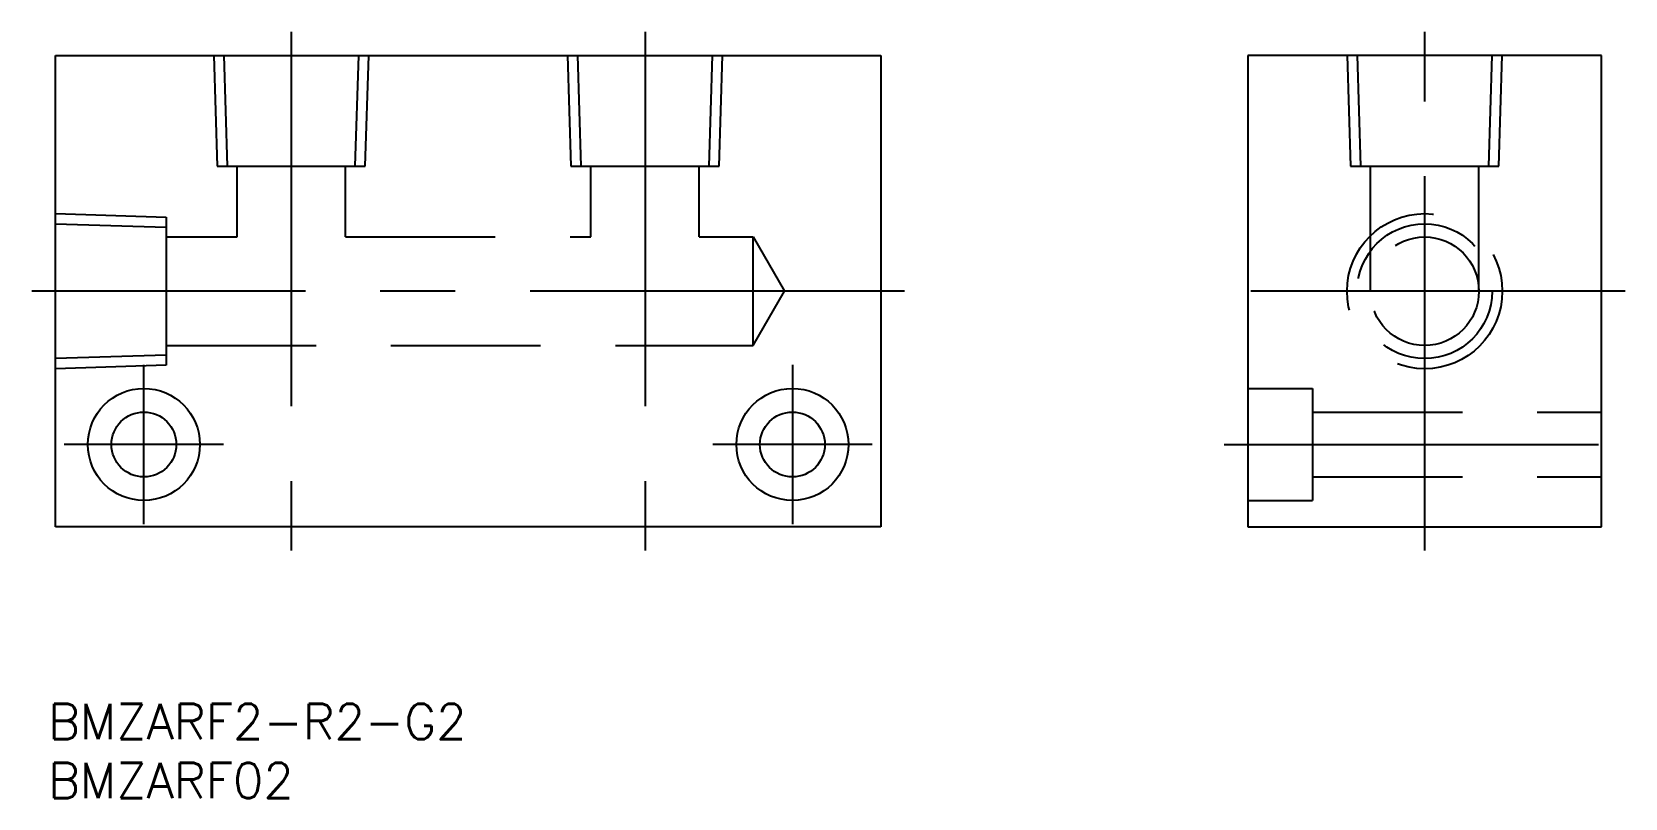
# Model space of a CAD drawing. Extents: x -2 to 133, y -23 to 42.
import ezdxf

# ---------------------------------------------------------------- set-up
doc = ezdxf.new("R2010")
doc.units = 0
doc.linetypes.add('CENTER', pattern=[50.8, 31.75, -6.35, 6.35, -6.35])
doc.linetypes.add('DASHED', pattern=[19.05, 12.7, -6.35])
doc.layers.get('0').update_dxf_attribs({"linetype": 'CONTINUOUS'})
doc.layers.add('CENTER', color=1, linetype='CONTINUOUS')
doc.styles.get("Standard").update_dxf_attribs({"font": 'txt.shx', "height": 3, "bigfont": 'bigfont.shx'})

# ---------------------------------------------------------------- blocks, each defined once
blk = doc.blocks.new('*U2')
at = {"color": 7, "linetype": 'CONTINUOUS'}
blk.add_text('BMZARF2-R2-G2', height=3, dxfattribs=at).set_placement((-0.625, -18))
blk = doc.blocks.new('*U3')
at = {"color": 7, "linetype": 'CONTINUOUS'}
blk.add_text('BMZARF02', height=3, dxfattribs=at).set_placement((-0.625, -23))

msp = doc.modelspace()

# ---------------------------------------------------------------- linework, layer by layer
at = {"color": 7, "linetype": 'CONTINUOUS'}
for p, q in [((0, 40), (70, 40)), ((0, 0), (0, 40)), ((70, 40), (70, 0)), ((101.12, 40), (101.12, 0)), ((131.12, 40), (101.12, 40)), ((131.12, 0), (131.12, 40)), ((70, 0), (0, 0)), ((101.12, 0), (131.12, 0))]:
    msp.add_line(p, q, dxfattribs=at)
at = {"color": 3, "linetype": 'DASHED'}
for p, q in [((13.42, 40), (13.72, 30.6)), ((14.28, 40), (14.57, 30.6)), ((25.43, 30.6), (25.72, 40)), ((26.28, 30.6), (26.58, 40)), ((43.42, 40), (43.72, 30.6)), ((44.28, 40), (44.57, 30.6)), ((55.43, 30.6), (55.72, 40)), ((56.28, 30.6), (56.58, 40)), ((109.54, 40), (109.84, 30.6)), ((110.4, 40), (110.69, 30.6)), ((121.55, 30.6), (121.84, 40)), ((122.41, 30.6), (122.7, 40)), ((13.72, 30.6), (26.28, 30.6)), ((15.4, 24.6), (15.4, 30.6)), ((24.6, 24.6), (24.6, 30.6)), ((43.72, 30.6), (56.28, 30.6)), ((45.4, 24.6), (45.4, 30.6)), ((54.6, 24.6), (54.6, 30.6)), ((109.84, 30.6), (122.41, 30.6)), ((111.52, 20), (111.52, 30.6)), ((120.72, 20), (120.72, 30.6)), ((0, 26.58), (9.4, 26.28)), ((0, 25.72), (9.4, 25.43)), ((9.4, 26.28), (9.4, 13.72)), ((9.4, 24.6), (15.4, 24.6)), ((24.6, 24.6), (45.4, 24.6)), ((54.6, 24.6), (59.18, 24.6)), ((59.18, 15.4), (59.18, 24.6)), ((59.18, 24.6), (61.84, 20)), ((59.18, 15.4), (61.84, 20)), ((9.4, 15.4), (59.18, 15.4)), ((9.4, 14.57), (0, 14.28)), ((9.4, 13.72), (0, 13.43)), ((101.12, 11.75), (106.62, 11.75)), ((106.62, 11.75), (106.62, 2.25)), ((106.62, 9.75), (131.12, 9.75)), ((106.62, 4.25), (131.12, 4.25)), ((101.12, 2.25), (106.62, 2.25))]:
    msp.add_line(p, q, dxfattribs=at)
for radius in [6.58, 5.72, 4.6]:
    msp.add_circle((116.12, 20), radius, dxfattribs=at)
at = {"color": 7, "linetype": 'CONTINUOUS'}
for centre, radius in [((7.5, 7), 4.75), ((62.5, 7), 4.75), ((7.5, 7), 2.75), ((62.5, 7), 2.75)]:
    msp.add_circle(centre, radius, dxfattribs=at)
at = {"layer": 'CENTER', "color": 1, "linetype": 'CENTER'}
for p, q in [((20, 42), (20, -2)), ((50, 42), (50, -2)), ((116.12, -2), (116.12, 42)), ((72, 20), (-2, 20)), ((133.12, 20), (99.12, 20)), ((7.5, 0.25), (7.5, 13.75)), ((62.5, 13.75), (62.5, 0.25)), ((14.25, 7), (0.75, 7)), ((69.25, 7), (55.75, 7)), ((99.12, 7), (133.12, 7))]:
    msp.add_line(p, q, dxfattribs=at)

# ---------------------------------------------------------------- block references
at = {"color": 7, "linetype": 'CONTINUOUS'}
for name in ['*U2', '*U3']:
    msp.add_blockref(name, (0, 0), dxfattribs=at)

doc.saveas('drawing.dxf')
